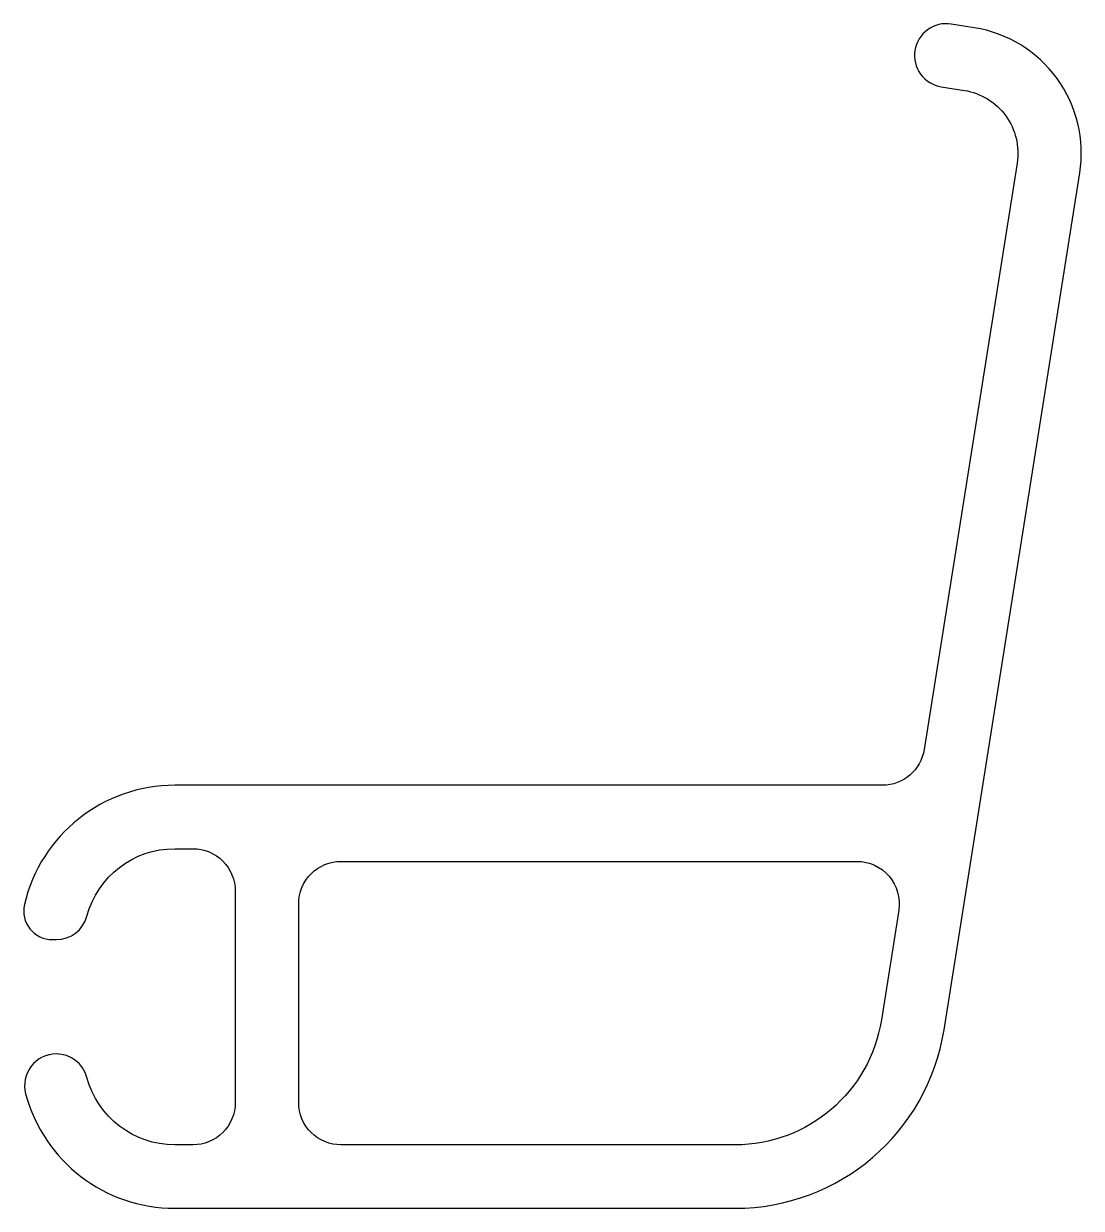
# Model space of a CAD drawing. Extents: x 767.1 to 792.1, y 297.4 to 325.4.
import ezdxf

# ---------------------------------------------------------------- set-up
doc = ezdxf.new("R2010")
doc.units = 0
doc.layers.get('0').update_dxf_attribs({"linetype": 'CONTINUOUS'})

msp = doc.modelspace()

# ---------------------------------------------------------------- linework, layer by layer
msp.add_line((767.726, 301.023), (767.726, 301.023))
for points in [[(770.623, 305.873), (771.051, 305.873, -0.414214), (772.051, 304.873), (772.051, 299.873, -0.414214), (771.051, 298.873), (770.623, 298.873, -0.339512), (768.546, 300.467, 0.339512), (767.822, 301.023), (767.822, 301.023, 0.493082), (767.097, 300.079, 0.339512), (770.623, 297.373), (783.867, 297.373, 0.368919), (788.806, 301.591), (792.014, 321.846, 0.414214), (789.52, 325.278), (788.977, 325.364, 0.414214), (788.119, 324.741, 0.414214), (788.742, 323.882), (789.286, 323.796, -0.414214), (790.532, 322.08), (788.337, 308.217, -0.368919), (787.349, 307.373), (770.623, 307.373, 0.348657), (767.068, 304.551, 0.482956), (767.726, 303.723), (767.726, 303.723), (767.822, 303.723, 0.339512), (768.546, 304.279, -0.339512)], [(774.551, 298.873, -0.414214), (773.551, 299.873), (773.551, 304.573, -0.414214), (774.551, 305.573), (786.747, 305.573, -0.461006), (787.735, 304.417), (787.324, 301.826, -0.368919), (783.867, 298.873)]]:
    msp.add_lwpolyline(points, format="xyb", close=True)

doc.saveas('drawing.dxf')
